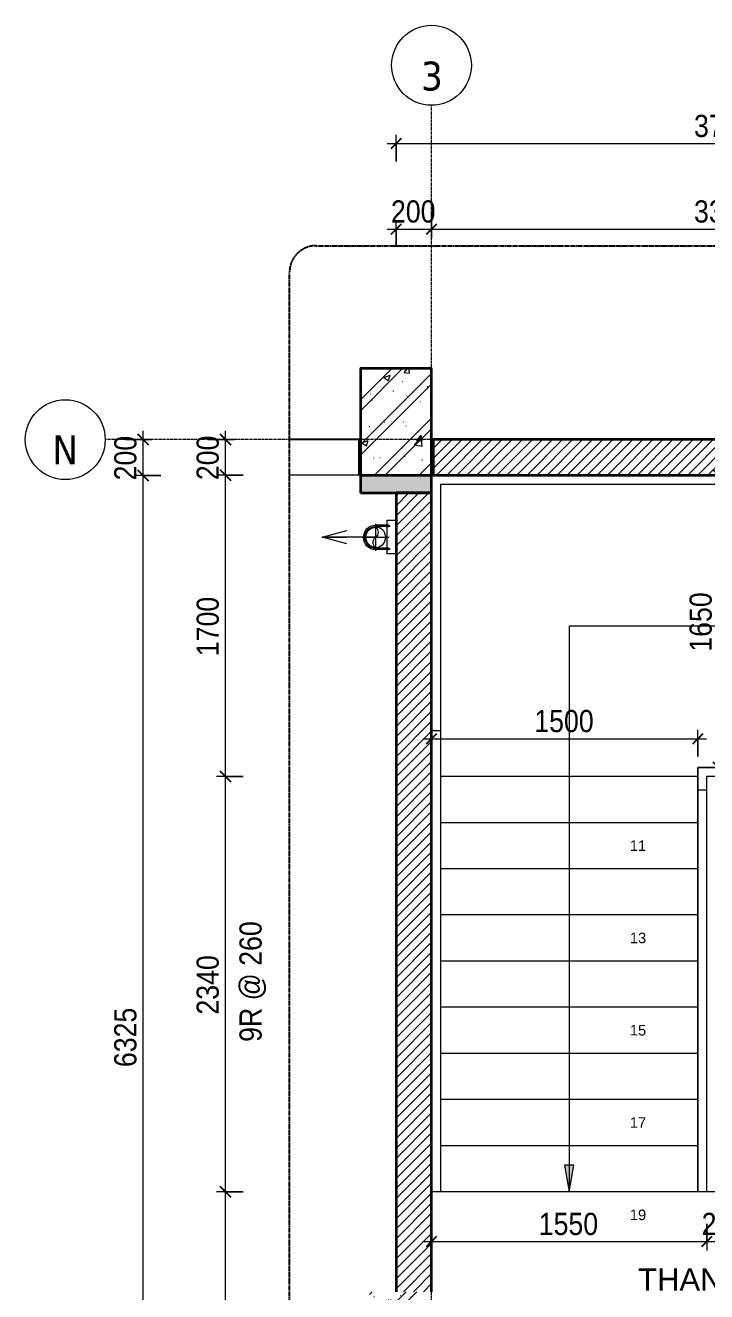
# Model space of a CAD drawing. Header units: millimetres. Extents: x 39389 to 101854, y -4225 to 80933.
# Drawn here: x 76293 to 80132, y 73437 to 80571 of the extents above; entities that cross this region are included whole.
import ezdxf

# ---------------------------------------------------------------- set-up
doc = ezdxf.new("R2010")
doc.units = ezdxf.units.MM
for name, pattern in [('Dash - Tight', [4.5, 3, -1.5]), ('Grid Line', [22.225, 12.7, -3.175, 3.175, -3.175]), ('Hidden', [7.14375, 4.7625, -2.38125]), ('IMPORT-CENTER', [2000, 1250, -250, 250, -250]), ('IMPORT-CENTER _3_', [10.16, 6.35, -1.27, 1.27, -1.27])]:
    doc.linetypes.add(name, pattern=pattern)
for name, color, linetype, lineweight in [('0-5', 90, 'Continuous', 5), ('A-ANNO-DIMS', 211, 'Continuous', 9), ('A-ANNO-DIMS-50', 211, 'Continuous', 9), ('A-AREA-IDEN', 2, 'Continuous', 9), ('A-DETL-GENF-1', 92, 'Dash - Tight', 18), ('A-DETL-GENF-2', 254, 'Continuous', 18), ('A-DETL-GENF-3', 92, 'Hidden', 25), ('A-DETL-MEDM', 33, 'Continuous', 35), ('A-FLOR', 192, 'Continuous', 18), ('A-FLOR-1', 250, 'Continuous', 18), ('A-FLOR-HRAL', 11, 'Continuous', 18), ('A-WALL', 113, 'Continuous', 18), ('A-WALL-1', 113, 'Continuous', 35), ('A-WALL-PATT-1', 111, 'Continuous', 18), ('G-IMPT', 8, 'Continuous', 18), ('G-IMPT-1', 8, 'Continuous', 25), ('G-IMPT-2', 8, 'IMPORT-CENTER _3_', 18), ('G-IMPT-4', 8, 'IMPORT-CENTER', 18), ('M-EQPM', 50, 'Continuous', 18), ('S-COLS-1', 9, 'Continuous', 5), ('S-COLS-2', 7, 'Continuous', 35), ('S-GRID-1', 1, 'Grid Line', 9), ('S-GRID-IDEN', 1, 'Continuous', 9), ('S-STRS', 31, 'Continuous', 18), ('S-STRS-ANNO', 31, 'Continuous', 18)]:
    doc.layers.add(name, color=color, linetype=linetype, lineweight=lineweight)
doc.styles.add('Arial_2', font='arial.ttf', dxfattribs={"height": 59.53125})
doc.styles.add('Arial_4', font='arial.ttf', dxfattribs={"height": 125})
doc.styles.add('Tahoma_B', font='tahomabd.ttf', dxfattribs={"height": 162.5})
doc.styles.add('UTM Avo', font='', dxfattribs={"width": 0.9, "height": 125})
doc.styles.get('UTM Avo').set_extended_font_data('UTM Avo')
doc.dimstyles.new('1_Dim_chi_tiet_2_5', dxfattribs={"dimscale": 304.8, "dimtxt": 124.912619, "dimasz": 0.19685, "dimexe": 0.164042, "dimexo": 0.0625, "dimgap": 0.016404, "dimtad": 1, "dimdec": 0, "dimrnd": 5, "dimzin": 0, "dimdsep": 46, "dimtxsty": 'UTM Avo', "dimblk1": 'OBLIQUE', "dimblk2": 'OBLIQUE', "dimsah": 1, "dimcen": 0.09, "dimdle": 0.164042, "dimazin": 0, "dimtfac": 1, "dimtdec": 4, "dimtix": 1, "dimtmove": 0, "dimatfit": 3, "dimfxl": 0.328084, "dimfxlon": 1, "dimtvp": 1, "dimtolj": 1, "dimtzin": 0, "dimarcsym": 2})
pattern_1 = [(45, (35929.35, 0), (-28.284271, 28.284271), [])]

# ---------------------------------------------------------------- blocks, each defined once
blk = doc.blocks.new('NCV_TKTC_KET CAU_rvt-5-TKCS_THANG BỘ TB1 - MẶT BẰNG TUM MÁI')
at = {"layer": 'S-COLS-1'}
blk.add_hatch(color=256, dxfattribs=at).paths.add_polyline_path([(42652.6, 77936.9), (42652.6, 78036.9), (42252.6, 78036.9), (42252.6, 77936.9)])
at = {"layer": 'A-FLOR-1'}
for p, q in [((42662.6, 78236.9), (42652.6, 78236.9)), ((42652.6, 78036.9), (42662.6, 78036.9)), ((42653.4, 73999), (42652.6, 73999)), ((44152.6, 73999), (42703.4, 73999)), ((45952.6, 73999), (44202.6, 73999))]:
    blk.add_line(p, q, dxfattribs=at)
at = {"layer": 'S-COLS-2'}
for p, q in [((42252.6, 78036.9), (42252.6, 77936.9)), ((42652.6, 77936.9), (42652.6, 78036.9)), ((42252.6, 77936.9), (42652.6, 77936.9))]:
    blk.add_line(p, q, dxfattribs=at)
blk = doc.blocks.new('Top Rail Type - Top Rail_Internal_-947424-TKCS_THANG BỘ TB1 - MẶT BẰNG TUM MÁI')
at = {"layer": 'A-FLOR-HRAL'}
for p, q in [((42653.4, 78034.5), (45952.2, 78034.5)), ((42653.4, 76599), (42653.4, 78034.5)), ((45902.2, 77984.5), (42703.4, 77984.5)), ((42703.4, 77984.5), (42703.4, 76599)), ((45902.2, 76339), (45902.2, 77984.5)), ((45952.2, 78034.5), (45952.2, 76339)), ((42653.4, 76599), (42703.4, 76599)), ((42653.4, 76339), (42653.4, 76599)), ((42703.4, 76599), (42703.4, 76339)), ((42653.4, 73999), (42653.4, 76339)), ((42703.4, 76339), (42703.4, 73999)), ((45902.2, 74259), (45902.2, 76339)), ((45952.2, 76339), (45902.2, 76339)), ((45952.2, 76339), (45952.2, 74259)), ((45952.2, 74259), (45902.2, 74259)), ((42703.4, 73999), (42653.4, 73999))]:
    blk.add_line(p, q, dxfattribs=at)
blk = doc.blocks.new('Top Rail Type - Top Rail_Internal_-V12-TKCS_THANG BỘ TB1 - MẶT BẰNG TUM MÁI')
at = {"layer": 'A-FLOR-HRAL'}
for p, q in [((42653.4, 78034.5), (42653.4, 76599)), ((45952.2, 78034.5), (42653.4, 78034.5)), ((42703.4, 77984.5), (42703.4, 76599)), ((45902.2, 77984.5), (42703.4, 77984.5)), ((45902.2, 76339), (45902.2, 77984.5)), ((45952.2, 76339), (45952.2, 78034.5)), ((42653.4, 76599), (42653.4, 73999)), ((42703.4, 76599), (42703.4, 73999)), ((45902.2, 74259), (45902.2, 76339)), ((45952.2, 74259), (45952.2, 76339)), ((45902.2, 74259), (45952.2, 74259)), ((42703.4, 73999), (42653.4, 73999))]:
    blk.add_line(p, q, dxfattribs=at)
blk = doc.blocks.new('Top Rail Type - Top Rail_Internal_-947440-TKCS_THANG BỘ TB1 - MẶT BẰNG TUM MÁI')
at = {"layer": 'A-FLOR-HRAL'}
for p, q in [((44152.6, 76389.4), (44277.6, 76389.4)), ((44152.6, 76264.4), (44152.6, 76389.4)), ((44277.6, 76339.4), (44202.6, 76339.4)), ((44202.6, 76339.4), (44202.6, 76264.4)), ((44277.6, 76389.4), (44328, 76389.4)), ((44277.6, 76389.4), (44277.6, 76339.4)), ((44328, 76339.4), (44277.6, 76339.4)), ((44328, 76389.4), (44453, 76389.4)), ((44403, 76339.4), (44328, 76339.4)), ((44403, 76264.4), (44403, 76339.4)), ((44453, 76389.4), (44453, 76264.4)), ((44152.6, 76264.4), (44202.6, 76264.4)), ((44152.6, 73999), (44152.6, 76264.4)), ((44202.6, 76264.4), (44202.6, 73999)), ((44403, 74259), (44403, 76264.4)), ((44453, 76264.4), (44403, 76264.4)), ((44453, 76264.4), (44453, 74259)), ((44453, 74259), (44403, 74259)), ((44202.6, 73999), (44152.6, 73999))]:
    blk.add_line(p, q, dxfattribs=at)
blk = doc.blocks.new('Top Rail Type - Top Rail_Internal_-V13-TKCS_THANG BỘ TB1 - MẶT BẰNG TUM MÁI')
at = {"layer": 'A-FLOR-HRAL'}
for p, q in [((44152.6, 76389.4), (44152.6, 76264.4)), ((44277.6, 76389.4), (44152.6, 76389.4)), ((44202.6, 76339.4), (44202.6, 76264.4)), ((44277.6, 76339.4), (44202.6, 76339.4)), ((44453, 76389.4), (44277.6, 76389.4)), ((44403, 76339.4), (44277.6, 76339.4)), ((44403, 76264.4), (44403, 76339.4)), ((44453, 76264.4), (44453, 76389.4)), ((44152.6, 76264.4), (44152.6, 73999)), ((44202.6, 76264.4), (44202.6, 73999)), ((44403, 74259), (44403, 76264.4)), ((44453, 74259), (44453, 76264.4)), ((44403, 74259), (44453, 74259)), ((44202.6, 73999), (44152.6, 73999))]:
    blk.add_line(p, q, dxfattribs=at)
blk = doc.blocks.new('TKTC_XREF_260130_MB TUM MAI - TKTC_XREF_260130_MB TUM MAI_dwg_CUM U_DN100-4167675-TKCS_THANG BỘ TB1 - MẶT BẰNG TUM MÁI')
at = {"layer": 'G-IMPT'}
blk.add_hatch(color=256, dxfattribs=at).paths.add_polyline_path([(0, -61), (0, -57), (14.8, -55.1), (28.5, -49.4), (40.3, -40.3), (49.4, -28.5), (55.1, -14.8), (57, 0), (55.1, 14.8), (49.4, 28.5), (40.3, 40.3), (28.5, 49.4), (14.8, 55.1), (0, 57), (0, 61), (15.8, 58.9), (30.5, 52.8), (43.1, 43.1), (52.8, 30.5), (58.9, 15.8), (61, 0), (58.9, -15.8), (52.8, -30.5), (43.1, -43.1), (30.5, -52.8), (15.8, -58.9)])
for p, q in [((-79.1, 66.6), (-79.1, 63.4)), ((-76.6, 66.6), (-76.6, 63.4)), ((-74.6, 66.6), (-74.6, 63.4)), ((-72.7, 69.3), (-72.7, 60.7)), ((-66.9, 67.9), (-71.7, 67.9)), ((-66.9, 62.1), (-71.7, 62.1)), ((-65, 69), (0, 69)), ((-79.1, -63.4), (-79.1, -66.6)), ((-76.6, -63.4), (-76.6, -66.6)), ((-74.6, -63.4), (-74.6, -66.6)), ((-72.7, -60.7), (-72.7, -69.3)), ((-66.9, -62.1), (-71.7, -62.1)), ((-66.9, -67.9), (-71.7, -67.9)), ((-65, -69), (0, -69))]:
    blk.add_line(p, q, dxfattribs=at)
at = {"layer": 'G-IMPT', "flags": 128}
for points in [[(-66.9, 70.8), (-66.9, 72.7), (-65, 72.7), (-65, 57.3), (-66.9, 57.3), (-66.9, 59.2)], [(-72.7, 67.6), (-78.1, 67.6), (-78.1, 62.4), (-72.7, 62.4)], [(-71.7, 59.2), (-66.9, 59.2), (-66.9, 70.8), (-71.7, 70.8)], [(-65, 61), (0, 61), (0, 57)], [(-72.7, -62.4), (-78.1, -62.4), (-78.1, -67.6), (-72.7, -67.6)], [(-71.7, -70.8), (-66.9, -70.8), (-66.9, -59.2), (-71.7, -59.2)], [(-66.9, -59.2), (-66.9, -57.3), (-65, -57.3), (-65, -72.7), (-66.9, -72.7), (-66.9, -70.8)], [(-65, -61), (0, -61), (0, -57)]]:
    blk.add_lwpolyline(points, dxfattribs=at)
at = {"layer": 'G-IMPT'}
for centre, radius, start, end in [((-78.1, 66.6), 0.96, 90, 180), ((-78.1, 63.4), 0.96, 180, 270), ((-71.1, 69.3), 1.56, 112.61986, 247.38014), ((-67.9, 65), 4.8, 143.1301, 216.8699), ((-71.1, 60.7), 1.56, 112.61986, 247.38014), ((0, 0), 69, 270, 90), ((0, 0), 61, 270, 90), ((0, 0), 57, 270, 90), ((-78.1, -63.4), 0.96, 90, 180), ((-78.1, -66.6), 0.96, 180, 270), ((-71.1, -60.7), 1.56, 112.61986, 247.38014), ((-67.9, -65), 4.8, 143.1301, 216.8699), ((-71.1, -69.3), 1.56, 112.61986, 247.38014)]:
    blk.add_arc(centre, radius, start, end, dxfattribs=at)
blk = doc.blocks.new('TKTC_XREF_260130_MB TUM MAI - TKTC_XREF_260130_MB TUM MAI_dwg_$cc-4167671-TKCS_THANG BỘ TB1 - MẶT BẰNG TUM MÁI')
at = {"layer": 'G-IMPT'}
blk.add_circle((0, 0), 0.5, dxfattribs=at)
for centre, radius, start, end in [((0, 0), 0.5, 90, 270), ((0.188, 0.25), 0.313, 126.8699, 233.1301), ((-0.188, -0.25), 0.313, 306.8699, 53.1301)]:
    blk.add_arc(centre, radius, start, end, dxfattribs=at)
at = {"layer": 'G-IMPT-2'}
for p, q in [((0, -0.673), (0, 0.673)), ((-0.673, 0), (0.673, 0))]:
    blk.add_line(p, q, dxfattribs=at)
blk = doc.blocks.new('TKTC_XREF_260130_MB TUM MAI - TKTC_XREF_260130_MB TUM MAI_dwg_AR-4167677-TKCS_THANG BỘ TB1 - MẶT BẰNG TUM MÁI')
at = {"layer": 'G-IMPT'}
blk.add_line((96.6, 0), (-96.6, 0), dxfattribs=at)
at = {"layer": 'G-IMPT', "flags": 128}
blk.add_lwpolyline([(-96.6, 51.8), (96.6, 0), (-96.6, -51.8)], dxfattribs=at)
blk = doc.blocks.new('TKTC_XREF_260130_MB TUM MAI - TKTC_XREF_260130_MB TUM MAI_dwg-4167669-TKCS_THANG BỘ TB1 - MẶT BẰNG TUM MÁI')
at = {"layer": 'G-IMPT', "flags": 128}
blk.add_lwpolyline([(-160699.2, -783574.9), (-160748.9, -783574.6), (-160748.9, -783384.5), (-160699.2, -783384.9)], dxfattribs=at)
at = {"layer": 'G-IMPT-1'}
blk.add_line((-160899.2, -782932.8), (-160909.2, -782932.8), dxfattribs=at)
at = {"layer": 'G-IMPT-1', "flags": 128}
blk.add_lwpolyline([(-160489.2, -782932.8), (-160499.1, -782932.8), (-160499.1, -782531.1)], dxfattribs=at)
at = {"layer": 'G-IMPT-4'}
blk.add_line((-160814, -783481.2), (-161115, -783481.2), dxfattribs=at)
at = {"xscale": 0.7206551409326495, "yscale": 0.7206551409326495, "zscale": 0.7206551409326495, "rotation": 179.996211913896}
blk.add_blockref('TKTC_XREF_260130_MB TUM MAI - TKTC_XREF_260130_MB TUM MAI_dwg_AR-4167677-TKCS_THANG BỘ TB1 - MẶT BẰNG TUM MÁI', (-161045.4, -783481.2), dxfattribs=at)
at = {"extrusion": (0, 0, -1)}
for name, p, xscale, yscale, zscale, rotation in [('TKTC_XREF_260130_MB TUM MAI - TKTC_XREF_260130_MB TUM MAI_dwg_$cc-4167671-TKCS_THANG BỘ TB1 - MẶT BẰNG TUM MÁI', (160814, -783481.2), 113.7150000000073, 113.7150000000073, -113.7150000000073, 179.9990086636432), ('TKTC_XREF_260130_MB TUM MAI - TKTC_XREF_260130_MB TUM MAI_dwg_CUM U_DN100-4167675-TKCS_THANG BỘ TB1 - MẶT BẰNG TUM MÁI', (160814, -783482.1), 0.9975000000000006, 0.9975000000000006, -0.9975000000000006, 0.000991338195008684)]:
    blk.add_blockref(name, p, dxfattribs=dict(at, xscale=xscale, yscale=yscale, zscale=zscale, rotation=rotation))
blk = doc.blocks.new('TKTC_XREF_260130_MB TUM MAI - TKTC_XREF_251221_MB TUM MAI-2041484-TKCS_THANG BỘ TB1 - MẶT BẰNG TUM MÁI')
blk.add_blockref('TKTC_XREF_260130_MB TUM MAI - TKTC_XREF_260130_MB TUM MAI_dwg-4167669-TKCS_THANG BỘ TB1 - MẶT BẰNG TUM MÁI', (169499.2, 843934.4))
blk = doc.blocks.new('TKTC_QUAT HUT KHOI_260130 - TKTC_QUAT HUT KHOI_260130_dwg-4168555-TKCS_THANG BỘ TB1 - MẶT BẰNG TUM MÁI')
at = {"layer": 'G-IMPT-1'}
blk.add_line((42252.5, 78240.2), (42242.5, 78240.2), dxfattribs=at)
at = {"layer": 'G-IMPT-1', "flags": 128}
blk.add_lwpolyline([(42662.5, 78240.2), (42652.6, 78240.2), (42652.6, 78641.9), (42252.6, 78641.9), (42252.6, 78640.2)], dxfattribs=at)
blk = doc.blocks.new('TKTC_QUAT HUT KHOI_260130 - TKTC_QUAT HUT KHOI_260130-2046036-TKCS_THANG BỘ TB1 - MẶT BẰNG TUM MÁI')
blk.add_blockref('TKTC_QUAT HUT KHOI_260130 - TKTC_QUAT HUT KHOI_260130_dwg-4168555-TKCS_THANG BỘ TB1 - MẶT BẰNG TUM MÁI', (-33652.5, -17238.6))
blk = doc.blocks.new('TKTC_BON NUOC MAI_260130 - TKTC_BON NUOC MAI_260130_dwg-3426650-TKCS_THANG BỘ TB1 - MẶT BẰNG TUM MÁI')
at = {"layer": 'G-IMPT-1'}
blk.add_line((-160899.2, -782932.8), (-161299.2, -782932.8), dxfattribs=at)
at = {"layer": 'G-IMPT-1', "flags": 128}
blk.add_lwpolyline([(-157199.2, -782932.8), (-160499.1, -782932.8), (-160499.1, -782531.1), (-160899.1, -782531.1), (-160899.1, -782534.4)], dxfattribs=at)
blk = doc.blocks.new('TKTC_BON NUOC MAI_260130 - TKTC_BON NUOC MAI_260130-2047084-TKCS_THANG BỘ TB1 - MẶT BẰNG TUM MÁI')
blk.add_blockref('TKTC_BON NUOC MAI_260130 - TKTC_BON NUOC MAI_260130_dwg-3426650-TKCS_THANG BỘ TB1 - MẶT BẰNG TUM MÁI', (169499.2, 843934.4))
blk = doc.blocks.new('BORDER VIEW - BORDER VIEW-3758193-TKCS_THANG BỘ TB1 - MẶT BẰNG TUM MÁI')
at = {"layer": 'A-DETL-GENF-3'}
for p, q in [((150, 9792.6), (4989.7, 9792.6)), ((0, 150), (0, 9642.6))]:
    blk.add_line(p, q, dxfattribs=at)
blk.add_arc((150, 9642.6), 150, 90, 180, dxfattribs=at)
blk = doc.blocks.new('Grid - M_Grid Head - Circle-353313-TKCS_THANG BỘ TB1 - MẶT BẰNG TUM MÁI')
at = {"layer": 'S-GRID-IDEN'}
blk.add_circle((0, 0), 4.5, dxfattribs=at)
blk = doc.blocks.new('DIMBLOCK152-TKCS_THANG BỘ TB1 - MẶT BẰNG TUM MÁI')
at = {"layer": 'A-ANNO-DIMS-50'}
for p, q in [((77520.8, 73999), (77370.8, 73999)), ((77420.8, 71711.9), (77420.8, 73999)), ((77420.8, 73999), (77520.8, 73999)), ((77520.8, 71711.9), (77370.8, 71711.9)), ((77420.8, 71711.9), (77520.8, 71711.9))]:
    blk.add_line(p, q, dxfattribs=at)
at = {"layer": 'A-ANNO-DIMS-50', "lineweight": 25}
for p, q in [((77420.8, 73999), (77390.8, 74029)), ((77420.8, 73999), (77450.8, 73969)), ((77420.8, 71711.9), (77390.8, 71741.9)), ((77420.8, 71711.9), (77450.8, 71681.9))]:
    blk.add_line(p, q, dxfattribs=at)
at = {"layer": 'A-ANNO-DIMS-50', "color": 0, "insert": (77258.4, 72684.3), "char_height": 125, "width": 410.824, "attachment_point": 1, "rotation": 90, "line_spacing_factor": 1.110334, "style": 'UTM Avo'}
blk.add_mtext('2285', dxfattribs=at)
blk = doc.blocks.new('_Oblique')
at = {"color": 0, "linetype": 'ByBlock', "lineweight": -2}
blk.add_line((-0.5, -0.5), (0.5, 0.5), dxfattribs=at)
blk = doc.blocks.new('DIMBLOCK153-TKCS_THANG BỘ TB1 - MẶT BẰNG TUM MÁI')
at = {"layer": 'A-ANNO-DIMS-50'}
for p, q in [((77520.8, 76339), (77370.8, 76339)), ((77420.8, 73999), (77420.8, 76339)), ((77420.8, 76339), (77520.8, 76339)), ((77520.8, 73999), (77370.8, 73999)), ((77420.8, 73999), (77520.8, 73999))]:
    blk.add_line(p, q, dxfattribs=at)
at = {"layer": 'A-ANNO-DIMS-50', "lineweight": 25}
for p, q in [((77420.8, 76339), (77390.8, 76369)), ((77420.8, 76339), (77450.8, 76309)), ((77420.8, 73999), (77390.8, 74029)), ((77420.8, 73999), (77450.8, 73969))]:
    blk.add_line(p, q, dxfattribs=at)
at = {"layer": 'A-ANNO-DIMS-50', "color": 0, "char_height": 125, "attachment_point": 1, "rotation": 90, "line_spacing_factor": 1.110334, "style": 'UTM Avo'}
for s, insert, width in [('9R @ 260', (77499.8, 74844), 780.01), ('2340', (77258.4, 74997.8), 410.824)]:
    blk.add_mtext(s, dxfattribs=dict(at, insert=insert, width=width))
blk = doc.blocks.new('DIMBLOCK154-TKCS_THANG BỘ TB1 - MẶT BẰNG TUM MÁI')
at = {"layer": 'A-ANNO-DIMS-50', "lineweight": 25}
for p, q in [((77420.8, 78036.9), (77390.8, 78066.9)), ((77420.8, 78036.9), (77450.8, 78006.9)), ((77420.8, 76339), (77390.8, 76369)), ((77420.8, 76339), (77450.8, 76309))]:
    blk.add_line(p, q, dxfattribs=at)
at = {"layer": 'A-ANNO-DIMS-50'}
for p, q in [((77520.8, 78036.9), (77370.8, 78036.9)), ((77420.8, 76339), (77420.8, 78036.9)), ((77420.8, 78036.9), (77520.8, 78036.9)), ((77520.8, 76339), (77370.8, 76339)), ((77420.8, 76339), (77520.8, 76339))]:
    blk.add_line(p, q, dxfattribs=at)
at = {"layer": 'A-ANNO-DIMS-50', "color": 0, "insert": (77258.4, 77016.8), "char_height": 125, "width": 410.824, "attachment_point": 1, "rotation": 90, "line_spacing_factor": 1.110334, "style": 'UTM Avo'}
blk.add_mtext('1700', dxfattribs=at)
blk = doc.blocks.new('DIMBLOCK155-TKCS_THANG BỘ TB1 - MẶT BẰNG TUM MÁI')
at = {"layer": 'A-ANNO-DIMS-50', "lineweight": 25}
for p, q in [((77420.8, 78236.9), (77390.8, 78266.9)), ((77420.8, 78236.9), (77450.8, 78206.9)), ((77420.8, 78036.9), (77390.8, 78066.9)), ((77420.8, 78036.9), (77450.8, 78006.9))]:
    blk.add_line(p, q, dxfattribs=at)
at = {"layer": 'A-ANNO-DIMS-50'}
for p, q in [((77420.8, 78036.9), (77420.8, 78286.9)), ((77320.8, 78236.9), (77470.8, 78236.9)), ((77420.8, 78236.9), (77320.8, 78236.9)), ((77520.8, 78036.9), (77370.8, 78036.9)), ((77420.8, 78036.9), (77520.8, 78036.9))]:
    blk.add_line(p, q, dxfattribs=at)
at = {"layer": 'A-ANNO-DIMS-50', "color": 0, "insert": (77258.4, 78008.6), "char_height": 125, "width": 308.118, "attachment_point": 1, "rotation": 90, "line_spacing_factor": 1.110334, "style": 'UTM Avo'}
blk.add_mtext('200', dxfattribs=at)
blk = doc.blocks.new('DIMBLOCK156-TKCS_THANG BỘ TB1 - MẶT BẰNG TUM MÁI')
at = {"layer": 'A-ANNO-DIMS-50'}
for p, q in [((78581.9, 73818.7), (78581.9, 73668.7)), ((78581.9, 73718.7), (78581.9, 73818.7)), ((80132.3, 73818.7), (80132.3, 73668.7)), ((80132.3, 73718.7), (80132.3, 73818.7)), ((78531.9, 73718.7), (80132.3, 73718.7))]:
    blk.add_line(p, q, dxfattribs=at)
at = {"layer": 'A-ANNO-DIMS-50', "lineweight": 25}
for p, q in [((78581.9, 73718.7), (78551.9, 73688.7)), ((78581.9, 73718.7), (78611.9, 73748.7)), ((80132.3, 73718.7), (80102.3, 73688.7)), ((80132.3, 73718.7), (80162.3, 73748.7))]:
    blk.add_line(p, q, dxfattribs=at)
at = {"layer": 'A-ANNO-DIMS-50', "color": 0, "insert": (79185.9, 73881.1), "char_height": 125, "width": 410.824, "attachment_point": 1, "line_spacing_factor": 1.110334, "style": 'UTM Avo'}
blk.add_mtext('1550', dxfattribs=at)
blk = doc.blocks.new('DIMBLOCK157-TKCS_THANG BỘ TB1 - MẶT BẰNG TUM MÁI')
at = {"layer": 'A-ANNO-DIMS-50'}
for p, q in [((80132.3, 73818.7), (80132.3, 73668.7)), ((80132.3, 73718.7), (80132.3, 73818.7)), ((80332.3, 73818.7), (80332.3, 73668.7)), ((80332.3, 73718.7), (80332.3, 73818.7)), ((80132.3, 73718.7), (80332.3, 73718.7))]:
    blk.add_line(p, q, dxfattribs=at)
at = {"layer": 'A-ANNO-DIMS-50', "lineweight": 25}
for p, q in [((80132.3, 73718.7), (80102.3, 73688.7)), ((80132.3, 73718.7), (80162.3, 73748.7)), ((80332.3, 73718.7), (80302.3, 73688.7)), ((80332.3, 73718.7), (80362.3, 73748.7))]:
    blk.add_line(p, q, dxfattribs=at)
at = {"layer": 'A-ANNO-DIMS-50', "color": 0, "insert": (80103.9, 73881.1), "char_height": 125, "width": 308.118, "attachment_point": 1, "line_spacing_factor": 1.110334, "style": 'UTM Avo'}
blk.add_mtext('200', dxfattribs=at)
blk = doc.blocks.new('DIMBLOCK161-TKCS_THANG BỘ TB1 - MẶT BẰNG TUM MÁI')
at = {"layer": 'A-ANNO-DIMS-50'}
for p, q in [((78381.9, 79322.4), (78381.9, 79472.4)), ((78581.9, 79522.4), (78581.9, 79372.4)), ((78581.9, 79422.4), (78581.9, 79522.4)), ((78331.9, 79422.4), (78581.9, 79422.4)), ((78381.9, 79422.4), (78381.9, 79322.4))]:
    blk.add_line(p, q, dxfattribs=at)
at = {"layer": 'A-ANNO-DIMS-50', "lineweight": 25}
for p, q in [((78381.9, 79422.4), (78351.9, 79392.4)), ((78381.9, 79422.4), (78411.9, 79452.4)), ((78581.9, 79422.4), (78551.9, 79392.4)), ((78581.9, 79422.4), (78611.9, 79452.4))]:
    blk.add_line(p, q, dxfattribs=at)
at = {"layer": 'A-ANNO-DIMS-50', "color": 0, "insert": (78353.5, 79584.8), "char_height": 125, "width": 308.118, "attachment_point": 1, "line_spacing_factor": 1.110334, "style": 'UTM Avo'}
blk.add_mtext('200', dxfattribs=at)
blk = doc.blocks.new('DIMBLOCK162-TKCS_THANG BỘ TB1 - MẶT BẰNG TUM MÁI')
at = {"layer": 'A-ANNO-DIMS-50'}
for p, q in [((78581.9, 79522.4), (78581.9, 79372.4)), ((78581.9, 79422.4), (78581.9, 79522.4)), ((81881.9, 79522.4), (81881.9, 79372.4)), ((81881.9, 79422.4), (81881.9, 79522.4)), ((78581.9, 79422.4), (81881.9, 79422.4))]:
    blk.add_line(p, q, dxfattribs=at)
at = {"layer": 'A-ANNO-DIMS-50', "lineweight": 25}
for p, q in [((78581.9, 79422.4), (78551.9, 79392.4)), ((78581.9, 79422.4), (78611.9, 79452.4)), ((81881.9, 79422.4), (81851.9, 79392.4)), ((81881.9, 79422.4), (81911.9, 79452.4))]:
    blk.add_line(p, q, dxfattribs=at)
at = {"layer": 'A-ANNO-DIMS-50', "color": 0, "insert": (80060.7, 79584.8), "char_height": 125, "width": 410.824, "attachment_point": 1, "line_spacing_factor": 1.110334, "style": 'UTM Avo'}
blk.add_mtext('3300', dxfattribs=at)
blk = doc.blocks.new('DIMBLOCK179-TKCS_THANG BỘ TB1 - MẶT BẰNG TUM MÁI')
at = {"layer": 'A-ANNO-DIMS-50', "lineweight": 25}
for p, q in [((76956.8, 78034.5), (76926.8, 78064.5)), ((76956.8, 78034.5), (76986.8, 78004.5)), ((76956.8, 71711.9), (76926.8, 71741.9)), ((76956.8, 71711.9), (76986.8, 71681.9))]:
    blk.add_line(p, q, dxfattribs=at)
at = {"layer": 'A-ANNO-DIMS-50'}
for p, q in [((77056.8, 78034.5), (76906.8, 78034.5)), ((76956.8, 71711.9), (76956.8, 78034.5)), ((76956.8, 78034.5), (77056.8, 78034.5)), ((77056.8, 71711.9), (76906.8, 71711.9)), ((76956.8, 71711.9), (77056.8, 71711.9))]:
    blk.add_line(p, q, dxfattribs=at)
at = {"layer": 'A-ANNO-DIMS-50', "color": 0, "insert": (76794.4, 74702), "char_height": 125, "width": 410.824, "attachment_point": 1, "rotation": 90, "line_spacing_factor": 1.110334, "style": 'UTM Avo'}
blk.add_mtext('6325', dxfattribs=at)
blk = doc.blocks.new('DIMBLOCK180-TKCS_THANG BỘ TB1 - MẶT BẰNG TUM MÁI')
at = {"layer": 'A-ANNO-DIMS-50', "lineweight": 25}
for p, q in [((76956.8, 78236.9), (76926.8, 78266.9)), ((76956.8, 78236.9), (76986.8, 78206.9)), ((76956.8, 78034.5), (76926.8, 78064.5)), ((76956.8, 78034.5), (76986.8, 78004.5))]:
    blk.add_line(p, q, dxfattribs=at)
at = {"layer": 'A-ANNO-DIMS-50'}
for p, q in [((76956.8, 78034.5), (76956.8, 78286.9)), ((76856.8, 78236.9), (77006.8, 78236.9)), ((76956.8, 78236.9), (76856.8, 78236.9)), ((77056.8, 78034.5), (76906.8, 78034.5)), ((76956.8, 78034.5), (77056.8, 78034.5))]:
    blk.add_line(p, q, dxfattribs=at)
at = {"layer": 'A-ANNO-DIMS-50', "color": 0, "insert": (76794.4, 78007.3), "char_height": 125, "width": 308.118, "attachment_point": 1, "rotation": 90, "line_spacing_factor": 1.110334, "style": 'UTM Avo'}
blk.add_mtext('200', dxfattribs=at)
blk = doc.blocks.new('DIMBLOCK181-TKCS_THANG BỘ TB1 - MẶT BẰNG TUM MÁI')
at = {"layer": 'A-ANNO-DIMS-50'}
for p, q in [((78331.9, 79904.4), (82131.9, 79904.4)), ((78381.9, 79804.4), (78381.9, 79954.4)), ((78381.9, 79904.4), (78381.9, 79804.4)), ((82081.9, 79804.4), (82081.9, 79954.4)), ((82081.9, 79904.4), (82081.9, 79804.4))]:
    blk.add_line(p, q, dxfattribs=at)
at = {"layer": 'A-ANNO-DIMS-50', "lineweight": 25}
for p, q in [((78381.9, 79904.4), (78351.9, 79874.4)), ((78381.9, 79904.4), (78411.9, 79934.4)), ((82081.9, 79904.4), (82051.9, 79874.4)), ((82081.9, 79904.4), (82111.9, 79934.4))]:
    blk.add_line(p, q, dxfattribs=at)
at = {"layer": 'A-ANNO-DIMS-50', "color": 0, "insert": (80060.7, 80066.8), "char_height": 125, "width": 410.824, "attachment_point": 1, "line_spacing_factor": 1.110334, "style": 'UTM Avo'}
blk.add_mtext('3700', dxfattribs=at)
blk = doc.blocks.new('DIMBLOCK182-TKCS_THANG BỘ TB1 - MẶT BẰNG TUM MÁI')
at = {"layer": 'A-ANNO-DIMS-50', "lineweight": 25}
for p, q in [((80197.9, 78036.9), (80167.9, 78066.9)), ((80197.9, 78036.9), (80227.9, 78006.9)), ((80197.9, 76389.4), (80167.9, 76419.4)), ((80197.9, 76389.4), (80227.9, 76359.4))]:
    blk.add_line(p, q, dxfattribs=at)
at = {"layer": 'A-ANNO-DIMS-50'}
for p, q in [((80197.9, 78086.9), (80197.9, 76339.4)), ((80297.9, 78036.9), (80147.9, 78036.9)), ((80197.9, 78036.9), (80297.9, 78036.9)), ((80297.9, 76389.4), (80147.9, 76389.4)), ((80197.9, 76389.4), (80297.9, 76389.4))]:
    blk.add_line(p, q, dxfattribs=at)
at = {"layer": 'A-ANNO-DIMS-50', "color": 0, "insert": (80035.5, 77042), "char_height": 125, "width": 410.824, "attachment_point": 1, "rotation": 90, "line_spacing_factor": 1.110334, "style": 'UTM Avo'}
blk.add_mtext('1650', dxfattribs=at)
blk = doc.blocks.new('DIMBLOCK183-TKCS_THANG BỘ TB1 - MẶT BẰNG TUM MÁI')
at = {"layer": 'A-ANNO-DIMS-50'}
for p, q in [((78532.3, 76551.8), (80131.9, 76551.8)), ((78582.3, 76451.8), (78582.3, 76601.8)), ((78582.3, 76551.8), (78582.3, 76451.8)), ((80081.9, 76451.8), (80081.9, 76601.8)), ((80081.9, 76551.8), (80081.9, 76451.8))]:
    blk.add_line(p, q, dxfattribs=at)
at = {"layer": 'A-ANNO-DIMS-50', "lineweight": 25}
for p, q in [((78582.3, 76551.8), (78552.3, 76521.8)), ((78582.3, 76551.8), (78612.3, 76581.8)), ((80081.9, 76551.8), (80051.9, 76521.8)), ((80081.9, 76551.8), (80111.9, 76581.8))]:
    blk.add_line(p, q, dxfattribs=at)
at = {"layer": 'A-ANNO-DIMS-50', "color": 0, "insert": (79160.9, 76714.1), "char_height": 125, "width": 410.824, "attachment_point": 1, "line_spacing_factor": 1.110334, "style": 'UTM Avo'}
blk.add_mtext('1500', dxfattribs=at)

msp = doc.modelspace()

# ---------------------------------------------------------------- hatches: boundary and pattern name
at = {"layer": 'A-DETL-GENF-2'}
h = msp.add_hatch(dxfattribs=at)
h.set_pattern_fill('FP_2', color=256, style=0, pattern_type=2)
h.set_pattern_definition([(50, (35929.35, 0), (364.3679, -31.8783), [38.1, -419.1]), (355, (35929.35, 0), (-70.4859, 382.1133), [30.48, -335.28]), (100.451, (35959.7, -2.66), (293.885, 350.2334), [32.38, -356.18]), (46.184, (35929.35, 101.6), (542.1585, -84.0858), [57.15, -628.65]), (96.636, (35974.53, 94.6), (474.805, 494.8554), [48.57, -534.27]), (351.184, (35929.35, 101.6), (474.8102, 494.85), [45.72, -502.92]), (21, (35980.15, 76.2), (303.2285, -204.5305), [38.1, -419.1]), (326, (35980.15, 76.2), (123.6039, 368.376), [30.48, -335.28]), (71.451, (36005.4, 59.16), (426.8341, 163.8427), [32.38, -356.18]), (37.5, (35929.35, 0), (6.17665, 169.11015), [3.353, -327.863, 3.353, -337.007, -336.55]), (37.5, (35929.35, 0), (6.17665, 169.11015), [-671.576, 3.353, -333.197]), (7.5, (35929.35, 0), (133.63888, 200.3615), [3.353, -190.703, 3.353, -320.243, -128.27]), (7.5, (35929.35, 0), (133.63888, 200.3615), [-517.652, 3.353, -124.917]), (327.5, (35816.06, 0), (271.18182, -11.45836), [3.353, -123.647, 3.353, -392.887, -525.78]), (327.5, (35816.06, 0), (271.18182, -11.45836), [-523.24, 3.353, -522.427]), (317.5, (35765.26, 0), (296.2585, 50.85285), [3.353, -161.747, 3.353, -259.791, -373.38]), (317.5, (35765.26, 0), (296.2585, 50.85285), [-428.244, 3.353, -370.027]), (45, (35929.35, 0), (-125.7236, 125.7236), []), (45, (35929.35, 190.5), (-125.7236, 125.7236), [])])
h.paths.add_polyline_path([(82231.9, 73036.9), (82231.9, 73436.9), (81881.9, 73436.9), (81881.9, 73036.9)])
h.paths.add_polyline_path([(78231.9, 73036.9), (78581.9, 73036.9), (78581.9, 73436.9), (78231.9, 73436.9)])
h.paths.add_polyline_path([(78581.9, 78036.9), (78581.9, 78636.9), (78181.9, 78636.9), (78181.9, 78036.9)])
h.paths.add_polyline_path([(81881.9, 78036.9), (82281.9, 78036.9), (82281.9, 78636.9), (81881.9, 78636.9), (81881.9, 78155.3)])
at = {"layer": 'A-WALL-PATT-1'}
h = msp.add_hatch(dxfattribs=at)
h.set_pattern_fill('FP_1', color=256, style=0, pattern_type=2)
h.set_pattern_definition(pattern_1)
h.paths.add_polyline_path([(81871.9, 78036.9), (81871.9, 78236.9), (78591.9, 78236.9), (78591.9, 78036.9), (81599.9, 78036.9)])
h = msp.add_hatch(dxfattribs=at)
h.set_pattern_fill('FP_1', color=256, style=0, pattern_type=2)
h.set_pattern_definition(pattern_1)
h.paths.add_polyline_path([(78581.9, 73436.9), (78581.9, 77936.9), (78381.9, 77936.9), (78381.9, 73436.9)])
at = {"layer": 'S-STRS-ANNO'}
msp.add_hatch(color=256, dxfattribs=at).paths.add_polyline_path([(79357.3, 73999), (79383.8, 74149), (79330.9, 74149)])

# ---------------------------------------------------------------- linework, layer by layer
at = {"layer": 'A-DETL-MEDM'}
for p, q in [((78581.9, 78636.9), (78181.9, 78636.9)), ((78181.9, 78636.9), (78181.9, 78036.9)), ((78581.9, 78036.9), (78581.9, 78636.9)), ((78181.9, 78036.9), (78581.9, 78036.9))]:
    msp.add_line(p, q, dxfattribs=at)
at = {"layer": 'A-FLOR'}
msp.add_line((78181.9, 78036.9), (78171.9, 78036.9), dxfattribs=at)
at = {"layer": 'A-WALL'}
for p, q in [((77781.9, 78236.9), (78171.9, 78236.9)), ((78171.9, 78036.9), (78171.9, 78236.9)), ((78171.9, 78036.9), (77781.9, 78036.9))]:
    msp.add_line(p, q, dxfattribs=at)
at = {"layer": 'A-WALL-1'}
for p, q in [((81871.9, 78236.9), (78591.9, 78236.9)), ((78591.9, 78236.9), (78591.9, 78036.9)), ((78591.9, 78036.9), (81871.9, 78036.9)), ((78581.9, 77936.9), (78381.9, 77936.9)), ((78381.9, 77936.9), (78381.9, 73436.9)), ((78581.9, 73436.9), (78581.9, 77936.9))]:
    msp.add_line(p, q, dxfattribs=at)
at = {"layer": 'S-GRID-1'}
for p, q in [((78581.9, 78870.8), (78581.9, 80120.8)), ((78581.9, 69865.8), (78581.9, 78870.8)), ((77993.5, 78236.9), (76743.5, 78236.9)), ((82744.3, 78236.9), (77993.5, 78236.9))]:
    msp.add_line(p, q, dxfattribs=at)
at = {"layer": 'S-STRS'}
for p, q in [((78582.3, 78034.9), (78582.3, 76339)), ((81881.9, 78034.9), (78582.3, 78034.9)), ((78582.3, 76339), (78582.3, 76079)), ((80081.9, 76339), (78632.7, 76339)), ((78582.3, 76079), (78582.3, 75819)), ((80081.9, 76079), (78632.7, 76079)), ((78582.3, 75819), (78582.3, 75559)), ((80081.9, 75819), (78632.7, 75819)), ((78582.3, 75559), (78582.3, 75299)), ((80081.9, 75559), (78632.7, 75559)), ((78582.3, 75299), (78582.3, 75039)), ((80081.9, 75299), (78632.7, 75299)), ((78582.3, 75039), (78582.3, 74779)), ((80081.9, 75039), (78632.7, 75039)), ((78582.3, 74779), (78582.3, 74519)), ((80081.9, 74779), (78632.7, 74779)), ((78582.3, 74519), (78582.3, 74259)), ((80081.9, 74519), (78632.7, 74519)), ((78582.3, 74259), (78582.3, 73999)), ((80081.9, 74259), (78632.7, 74259)), ((80081.9, 73999), (78632.7, 73999))]:
    msp.add_line(p, q, dxfattribs=at)
at = {"layer": 'S-STRS-ANNO'}
for p, q in [((79357.3, 77186.9), (79357.3, 76339)), ((81106.9, 77186.9), (79357.3, 77186.9)), ((79357.3, 76339), (79357.3, 76079)), ((79357.3, 76079), (79357.3, 75819)), ((79357.3, 75819), (79357.3, 75559)), ((79357.3, 75559), (79357.3, 75299)), ((79357.3, 75299), (79357.3, 75039)), ((79357.3, 75039), (79357.3, 74779)), ((79357.3, 74779), (79357.3, 74519)), ((79357.3, 74519), (79357.3, 74259)), ((79357.3, 74259), (79357.3, 73999)), ((79383.8, 74149), (79330.9, 74149)), ((79330.9, 74149), (79357.3, 73999)), ((79357.3, 73999), (79383.8, 74149))]:
    msp.add_line(p, q, dxfattribs=at)

# ---------------------------------------------------------------- block references
at = {"layer": '0-5'}
msp.add_blockref('NCV_TKTC_KET CAU_rvt-5-TKCS_THANG BỘ TB1 - MẶT BẰNG TUM MÁI', (35929.3, 0), dxfattribs=at)
at = {"layer": 'A-DETL-GENF-1'}
msp.add_blockref('BORDER VIEW - BORDER VIEW-3758193-TKCS_THANG BỘ TB1 - MẶT BẰNG TUM MÁI', (77781.9, 69536.9), dxfattribs=at)
at = {"layer": 'A-FLOR-HRAL'}
for name in ['Top Rail Type - Top Rail_Internal_-947424-TKCS_THANG BỘ TB1 - MẶT BẰNG TUM MÁI', 'Top Rail Type - Top Rail_Internal_-V12-TKCS_THANG BỘ TB1 - MẶT BẰNG TUM MÁI', 'Top Rail Type - Top Rail_Internal_-947440-TKCS_THANG BỘ TB1 - MẶT BẰNG TUM MÁI', 'Top Rail Type - Top Rail_Internal_-V13-TKCS_THANG BỘ TB1 - MẶT BẰNG TUM MÁI']:
    msp.add_blockref(name, (35929.3, 0), dxfattribs=at)
at = {"layer": 'M-EQPM'}
for name, p in [('TKTC_BON NUOC MAI_260130 - TKTC_BON NUOC MAI_260130-2047084-TKCS_THANG BỘ TB1 - MẶT BẰNG TUM MÁI', (69581.9, 17236.9)), ('TKTC_XREF_260130_MB TUM MAI - TKTC_XREF_251221_MB TUM MAI-2041484-TKCS_THANG BỘ TB1 - MẶT BẰNG TUM MÁI', (69581.9, 17233.6)), ('TKTC_QUAT HUT KHOI_260130 - TKTC_QUAT HUT KHOI_260130-2046036-TKCS_THANG BỘ TB1 - MẶT BẰNG TUM MÁI', (69581.9, 17235.3))]:
    msp.add_blockref(name, p, dxfattribs=at)
at = {"layer": 'S-GRID-IDEN', "xscale": 49.99999999999998, "yscale": 49.99999999999998, "zscale": 49.99999999999998}
msp.add_blockref('Grid - M_Grid Head - Circle-353313-TKCS_THANG BỘ TB1 - MẶT BẰNG TUM MÁI', (78581.9, 80345.8), dxfattribs=at)
at = {"layer": 'S-GRID-IDEN', "xscale": 49.99999999999998, "yscale": 49.99999999999998, "zscale": 49.99999999999998, "rotation": 89.99999999999987}
msp.add_blockref('Grid - M_Grid Head - Circle-353313-TKCS_THANG BỘ TB1 - MẶT BẰNG TUM MÁI', (76518.5, 78236.9), dxfattribs=at)

# ---------------------------------------------------------------- texts
at = {"layer": 'A-AREA-IDEN', "insert": (80235.9, 73441.2), "char_height": 125, "width": 985.5, "attachment_point": 8, "line_spacing_factor": 0.936439, "style": 'Arial_4'}
msp.add_mtext('\\pt2.5,5,7.5,10,12.5,15,17.5,20,22.5,25,27.5,30,32.5,35,37.5,40,42.5,45,47.5,50,52.5,55,57.5,60,62.5,65,67.5,70,72.5,75,77.5,80;THANG TB1', dxfattribs=at)
at = {"layer": 'S-STRS-ANNO', "char_height": 59.53, "width": 109.888, "attachment_point": 1, "line_spacing_factor": 0.941778, "style": 'Arial_2'}
for s, insert in [('11', (79699, 75979.6)), ('13', (79699, 75459.6)), ('15', (79699, 74939.6)), ('17', (79699, 74419.6)), ('19', (79699, 73899.6))]:
    msp.add_mtext(s, dxfattribs=dict(at, insert=insert))

# ---------------------------------------------------------------- dimensions: what is measured, and where the dimension line sits
at = {"layer": 'A-ANNO-DIMS'}
for base, p1, p2, override, picture, middle in [((82081.9, 79904.4), (78381.9, 79804.4), (82081.9, 79804.4), {"dimpost": '<>', "dimfxl": 3700}, 'DIMBLOCK181-TKCS_THANG BỘ TB1 - MẶT BẰNG TUM MÁI', (80231.9, 79974.1)), ((78581.9, 79422.4), (78381.9, 79322.4), (78581.9, 79522.4), {"dimpost": '<>', "dimfxl": 282.842712}, 'DIMBLOCK161-TKCS_THANG BỘ TB1 - MẶT BẰNG TUM MÁI', (78481.9, 79492.1)), ((81881.9, 79422.4), (78581.9, 79522.4), (81881.9, 79522.4), {"dimpost": '<>', "dimfxl": 3300}, 'DIMBLOCK162-TKCS_THANG BỘ TB1 - MẶT BẰNG TUM MÁI', (80231.9, 79492.1)), ((80081.9, 76551.8), (78582.3, 76451.8), (80081.9, 76451.8), {"dimpost": '<>', "dimfxl": 1499.6}, 'DIMBLOCK183-TKCS_THANG BỘ TB1 - MẶT BẰNG TUM MÁI', (79332.1, 76621.4)), ((80132.3, 73718.7), (78581.9, 73818.7), (80132.3, 73818.7), {"dimpost": '<>', "dimfxl": 1550.4}, 'DIMBLOCK156-TKCS_THANG BỘ TB1 - MẶT BẰNG TUM MÁI', (79357.1, 73788.4)), ((80332.3, 73718.7), (80132.3, 73818.7), (80332.3, 73818.7), {"dimpost": '<>', "dimfxl": 200}, 'DIMBLOCK157-TKCS_THANG BỘ TB1 - MẶT BẰNG TUM MÁI', (80232.3, 73788.4))]:
    dim = msp.add_linear_dim(base=base, p1=p1, p2=p2, dimstyle='1_Dim_chi_tiet_2_5', override=override, dxfattribs=at)
    dim.commit()
    dim.dimension.update_dxf_attribs({"geometry": picture, "text_midpoint": middle})
for base, p1, p2, override, picture, middle in [((76956.8, 78236.9), (77056.8, 78034.5), (76856.8, 78236.9), {"dimpost": '<>', "dimfxl": 284.582158}, 'DIMBLOCK180-TKCS_THANG BỘ TB1 - MẶT BẰNG TUM MÁI', (76887.1, 78135.7)), ((77420.8, 78236.9), (77520.8, 78036.9), (77320.8, 78236.9), {"dimpost": '<>', "dimfxl": 282.842712}, 'DIMBLOCK155-TKCS_THANG BỘ TB1 - MẶT BẰNG TUM MÁI', (77351.1, 78136.9)), ((76956.8, 78034.5), (77056.8, 71711.9), (77056.8, 78034.5), {"dimpost": '<>', "dimfxl": 6322.547524}, 'DIMBLOCK179-TKCS_THANG BỘ TB1 - MẶT BẰNG TUM MÁI', (76887.1, 74873.2)), ((77420.8, 78036.9), (77520.8, 76339), (77520.8, 78036.9), {"dimpost": '<>', "dimfxl": 1697.947524}, 'DIMBLOCK154-TKCS_THANG BỘ TB1 - MẶT BẰNG TUM MÁI', (77351.1, 77188)), ((80197.8619, 76389.3885), (80297.8619, 78036.936), (80297.8619, 76389.3885), {"dimpost": '<>', "dimfxl": 1647.547524}, 'DIMBLOCK182-TKCS_THANG BỘ TB1 - MẶT BẰNG TUM MÁI', (80128.1768, 77213.1623)), ((77420.8, 73999), (77520.8, 71711.9), (77520.8, 73999), {"dimpost": '<>', "dimfxl": 2287.052476}, 'DIMBLOCK152-TKCS_THANG BỘ TB1 - MẶT BẰNG TUM MÁI', (77351.1, 72855.5))]:
    dim = msp.add_linear_dim(base=base, p1=p1, p2=p2, angle=90, dimstyle='1_Dim_chi_tiet_2_5', override=override, dxfattribs=at)
    dim.commit()
    dim.dimension.update_dxf_attribs({"geometry": picture, "text_midpoint": middle})
dim = msp.add_linear_dim(base=(77420.8, 76339), p1=(77520.8, 73999), p2=(77520.8, 76339), angle=90, text='<>\\X9R @ 260', dimstyle='1_Dim_chi_tiet_2_5', override={"dimpost": '<>', "dimfxl": 2340}, dxfattribs=at)
dim.commit()
dim.dimension.update_dxf_attribs({"geometry": 'DIMBLOCK153-TKCS_THANG BỘ TB1 - MẶT BẰNG TUM MÁI', "text_midpoint": (77420.8, 75169)})

# ---------------------------------------------------------------- next in the draw order: texts
at = {"layer": 'S-GRID-IDEN', "char_height": 162.5, "attachment_point": 5, "line_spacing_factor": 0.996129, "style": 'Tahoma_B', "bg_fill": 3, "box_fill_scale": 1.25, "bg_fill_color": 256, "bg_fill_true_color": 13158600, "bg_fill_transparency": 0}
for s, insert, width in [('\\pt634.99962,1269.99925,1905.0005,2540.00013,3174.99975,3809.99937,4445.00062,5080.00025,5714.99987,6349.9995,6985.00075,7620.00037,8255,8889.99962,9524.99925,10160.0005,10795.00013,11429.99975,12064.99938,12700.00063,13335.00025,13969.99988,14604.9995,15240.00075,15875.00038,16510,17144.99963,17779.99925,18415.0005,19050.00013,19684.99975,20319.99938;3', (78584.3, 80283.4), 145.5), ('\\pt634.99962,1269.99925,1905.0005,2540.00013,3174.99975,3809.99937,4445.00062,5080.00025,5714.99987,6349.9995,6985.00075,7620.00037,8255,8889.99962,9524.99925,10160.0005,10795.00013,11429.99975,12064.99938,12700.00063,13335.00025,13969.99988,14604.9995,15240.00075,15875.00038,16510,17144.99963,17779.99925,18415.0005,19050.00013,19684.99975,20319.99938;N', (76518, 78179.7), 175.5)]:
    msp.add_mtext(s, dxfattribs=dict(at, insert=insert, width=width))

doc.saveas('drawing.dxf')
